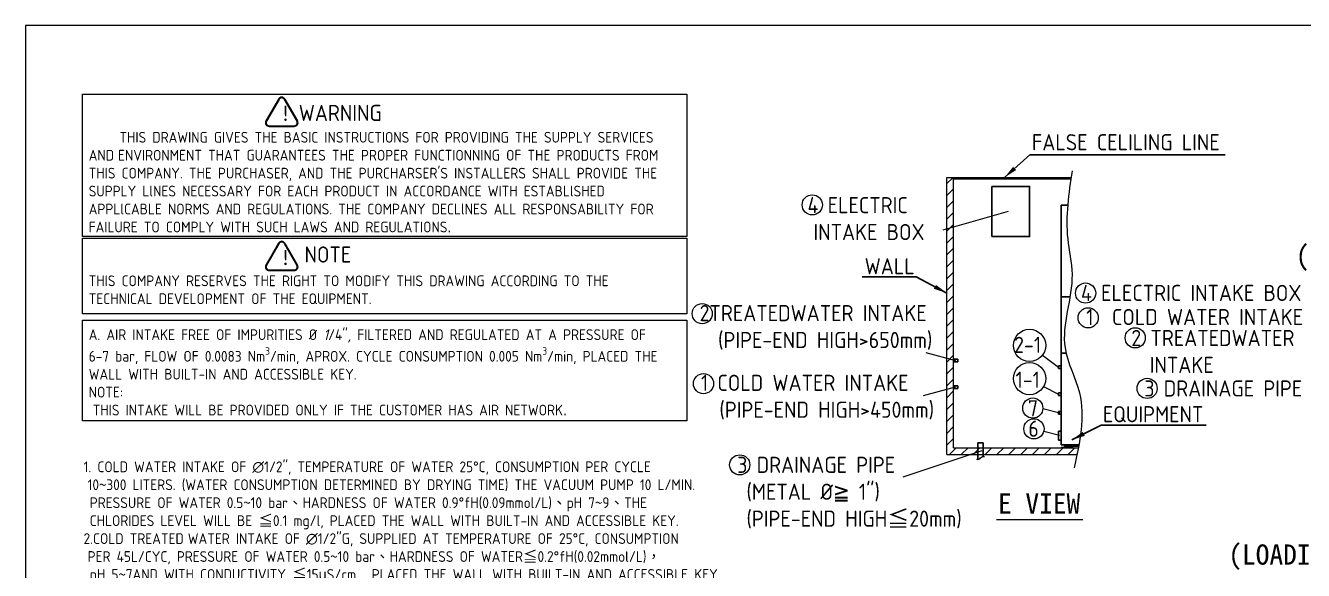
# Model space of a CAD drawing. Header units: millimetres. Extents: x -358422 to 32356, y 0 to 54379.
# Drawn here: x 0 to 9508, y 7281 to 11330 of the extents above; entities that cross this region are included whole.
import ezdxf

# ---------------------------------------------------------------- set-up
doc = ezdxf.new("R2010")
doc.units = ezdxf.units.MM
doc.header["$MEASUREMENT"] = 0
doc.linetypes.add('CENTER2', pattern=[28.575000000000003, 19.05, -3.175, 3.175, -3.175])
doc.linetypes.add('HIDDEN', pattern=[9.524999999999999, 6.35, -3.175])
doc.layers.get('0').update_dxf_attribs({"lineweight": 25})
for name, color, linetype, lineweight in [('D', 3, 'Continuous', 13), ('F', 7, 'Continuous', 15), ('H', 2, 'HIDDEN', 15), ('S', 4, 'Continuous', 15)]:
    doc.layers.add(name, color=color, linetype=linetype, lineweight=lineweight)
doc.styles.get("Standard").update_dxf_attribs({"font": 'KAIU.TTF'})
doc.styles.add('STU25', font='isocp2.shx')
doc.dimstyles.new('STU25$7', dxfattribs={"dimscale": 50, "dimtxt": 2.5, "dimasz": 2, "dimexe": 1.25, "dimexo": 0.625, "dimgap": 1, "dimtad": 0, "dimdec": 4, "dimdsep": 46, "dimtxsty": 'STU25', "dimcen": 2.5, "dimazin": 2, "dimtfac": 1, "dimtdec": 4, "dimtmove": 0, "dimatfit": 3, "dimfxl": 0, "dimtolj": 1, "dimtzin": 0, "dimarcsym": 0})

msp = doc.modelspace()

# ---------------------------------------------------------------- hatches: boundary and pattern name
at = {"layer": 'D'}
h = msp.add_hatch(color=11, dxfattribs=at)
edge = h.paths.add_edge_path(flags=16)
edge.add_line((1924.856643332434, 10781.39461537974), (2018.751525290052, 10618.76390875509))
edge.add_arc((1999.698966391989, 10607.76390878063), 22, -90, 29.99999992264833, ccw=False)
edge.add_line((1999.698966391989, 10585.76390878063), (1811.909201925082, 10585.76390878062))
edge.add_arc((1811.909201925082, 10607.76390878062), 22, 149.9999999221625, 270, ccw=False)
edge.add_line((1792.856643056599, 10618.76390880616), (1886.751525565887, 10781.39461537974))
edge.add_arc((1905.804084449224, 10770.39461537974), 22, 30.000000000423427, 149.9999999995765, ccw=False)
edge = h.paths.add_edge_path()
edge.add_line((1929.619783057013, 10784.14461537336), (2023.514665014503, 10621.5139087487))
edge.add_arc((1999.698966391989, 10607.76390878063), 27.5, -90, 29.99999992264833, ccw=False)
edge.add_line((1999.698966391989, 10580.26390878063), (1811.909201925082, 10580.26390878062))
edge.add_arc((1811.909201925082, 10607.76390878062), 27.5, 149.9999999221625, 270, ccw=False)
edge.add_line((1788.093503339445, 10621.51390881255), (1881.988385848861, 10784.14461538613))
edge.add_arc((1905.804084449224, 10770.39461537974), 27.5, 30.000000000423427, 149.9999999995765, ccw=False)
h = msp.add_hatch(color=11, dxfattribs=at)
edge = h.paths.add_edge_path(flags=16)
edge.add_line((1924.856643332434, 9710.254003959712), (2018.751525290052, 9547.623297335056))
edge.add_arc((1999.698966391989, 9536.623297360602), 22, -90, 29.99999992264833, ccw=False)
edge.add_line((1999.698966391989, 9514.623297360602), (1811.909201925082, 9514.623297360595))
edge.add_arc((1811.909201925082, 9536.623297360595), 22, 149.9999999221625, 270, ccw=False)
edge.add_line((1792.856643056599, 9547.623297386133), (1886.751525565887, 9710.254003959712))
edge.add_arc((1905.804084449224, 9699.254003959712), 22, 30.000000000423427, 149.9999999995765, ccw=False)
edge = h.paths.add_edge_path()
edge.add_line((1929.619783057013, 9713.004003953334), (2023.514665014503, 9550.373297328675))
edge.add_arc((1999.698966391989, 9536.623297360602), 27.5, -90, 29.99999992264833, ccw=False)
edge.add_line((1999.698966391989, 9509.123297360602), (1811.909201925082, 9509.123297360595))
edge.add_arc((1811.909201925082, 9536.623297360595), 27.5, 149.9999999221625, 270, ccw=False)
edge.add_line((1788.093503339445, 9550.373297392522), (1881.988385848861, 9713.0040039661))
edge.add_arc((1905.804084449224, 9699.254003959712), 27.5, 30.000000000423427, 149.9999999995765, ccw=False)
at = {"layer": 'H', "ltscale": 4}
h = msp.add_hatch(dxfattribs=at)
h.set_pattern_fill('ANSI31', color=256, scale=500, style=0)
h.set_pattern_definition([(45, (224912.0607655932, 24300.65326975126), (-44.19417382415921, 44.19417382415922), [])])
h.paths.add_polyline_path([(6904.916990599842, 8191.487057588714), (6904.916990599842, 10191.48705758871), (6904.916990599842, 10201.48705758871), (6854.916990599813, 10201.4870575887), (6854.916990599842, 8141.487057588714), (7823.193925298474, 8141.487057588714), (7833.145574338749, 8191.487057588714)])
at = {"layer": 'H'}
h = msp.add_hatch(dxfattribs=at)
h.set_pattern_fill('ANSI31', color=256, scale=100, style=0)
h.set_pattern_definition([(45, (-19426.68942525293, -2318.325342816708), (-8.838834764831843, 8.838834764831844), [])])
edge = h.paths.add_edge_path()
edge.add_spline(control_points=[(7777.610308038213, 10191.48705758871), (7778.100535998579, 10194.8203261624), (7778.592740987668, 10198.15366335296), (7779.086589595285, 10201.4870575887)], knot_values=[49.26075053821222, 49.26075053821222, 49.26075053821222, 49.26075053821222, 59.25335895256202, 59.25335895256202, 59.25335895256202, 59.25335895256202], degree=3, periodic=0)
edge.add_line((7779.086589595285, 10201.4870575887), (6904.91699059985, 10201.4870575887))
edge.add_line((6904.91699059985, 10201.4870575887), (6904.91699059985, 10191.4870575887))
edge.add_line((6904.91699059985, 10191.4870575887), (7777.610308038216, 10191.48705758871))

# ---------------------------------------------------------------- linework, layer by layer
for p, q in [((7190.281077953943, 10135.19927590567), (7190.281077953943, 9761.329650049156)), ((7704.916990599842, 9314.487057588707), (7704.916990599842, 9994.487057588707)), ((7704.916990599842, 9994.487057588707), (7752.83563332136, 9994.487057588707)), ((7704.916990599842, 9314.487057588707), (7704.916990599842, 8894.487057588707)), ((7704.916990599842, 9314.487057588707), (7770.633704645457, 9314.487057588707)), ((7704.916990599842, 8894.487057588707), (7704.916990599842, 8214.487057588707)), ((7704.916990599842, 8894.487057588707), (7741.869922007361, 8894.487057588707)), ((7704.916990599842, 8894.487057588707), (7741.869922007361, 8894.487057588707)), ((7684.916990599871, 8801.487057588714), (7684.916990599871, 8781.487057588714)), ((7704.916990599842, 8801.487057588714), (7684.916990599871, 8801.487057588714)), ((7704.916990599842, 8781.487057588714), (7684.916990599871, 8781.487057588714)), ((7704.916990599813, 8601.487057588693), (7684.916990599842, 8601.487057588693)), ((7684.916990599842, 8601.487057588693), (7684.916990599842, 8581.487057588693)), ((7704.916990599813, 8581.487057588693), (7684.916990599842, 8581.487057588693)), ((7704.916990599813, 8461.487057588714), (7684.916990599842, 8461.487057588714)), ((7684.916990599842, 8461.487057588714), (7684.916990599842, 8441.487057588714)), ((7704.916990599813, 8441.487057588714), (7684.916990599842, 8441.487057588714)), ((7684.916990599901, 8314.987057588714), (7684.916990599871, 8247.987057588714)), ((7704.916990599842, 8314.987057588714), (7684.916990599901, 8314.987057588714)), ((7704.916990599842, 8247.987057588714), (7684.916990599871, 8247.987057588714)), ((7704.916990599842, 8214.487057588707), (7837.397338035764, 8214.487057588707)), ((7729.916990599842, 8204.487057588714), (7729.916990599842, 8214.487057588707)), ((7729.916990599842, 8204.487057588714), (7835.577883904436, 8204.487057588714)), ((7769.916990599842, 8204.487057588714), (7769.916990599842, 8214.487057588707))]:
    msp.add_line(p, q)
at = {"linetype": 'Continuous'}
for p, q in [((6937.292039805776, 8851.487057588714), (6904.916990599842, 8851.487057588714)), ((6937.292039805776, 8831.487057588714), (6937.292039805776, 8851.487057588714)), ((6937.292039805776, 8831.487057588714), (6904.916990599842, 8831.487057588714)), ((6937.292039805776, 8651.487057588714), (6904.916990599842, 8651.487057588714)), ((6937.292039805776, 8631.487057588714), (6904.916990599842, 8631.487057588714)), ((6937.292039805776, 8631.487057588714), (6937.292039805776, 8651.487057588714)), ((7124.916990599842, 8228.604393092148), (7084.916990599842, 8228.604393092148)), ((7084.916990599842, 8228.604393092148), (7084.916990599842, 8105.34744220808)), ((7124.916990599842, 8228.604393092148), (7124.916990599842, 8127.180627239184)), ((7794.416990599842, 8194.487057588714), (7705.416990599842, 8194.487057588714)), ((7705.416990599842, 8194.487057588714), (7705.416990599842, 8191.487057588714)), ((7705.416990599842, 8191.487057588714), (7794.416990599842, 8191.487057588714)), ((7763.196046791229, 8204.487057588714), (7736.637934408485, 8204.487057588714)), ((7736.637934408485, 8204.487057588714), (7736.637934408485, 8194.487057588714)), ((7743.277462504178, 8204.487057588714), (7743.277462504178, 8194.487057588714)), ((7756.556518695535, 8204.487057588714), (7756.556518695535, 8194.487057588714)), ((7763.196046791229, 8194.487057588714), (7763.196046791229, 8204.487057588714)), ((7794.416990599842, 8191.487057588714), (7794.416990599842, 8194.487057588714))]:
    msp.add_line(p, q, dxfattribs=at)
at = {"linetype": 'CENTER2'}
for p, q in [((7736.637934408485, 8197.767741636479), (7733.357250360728, 8194.487057588714)), ((7763.196046791229, 8197.767741636479), (7766.476730838986, 8194.487057588714))]:
    msp.add_line(p, q, dxfattribs=at)
at = {"linetype": 'Continuous'}
msp.add_lwpolyline([(7190.281077953943, 10135.19927590567), (7470.487689370799, 10135.19927590567), (7470.487689370799, 9761.329650049156), (7190.281077953943, 9761.329650049156)], dxfattribs=at)
at = {"layer": 'D', "color": 11}
for p, q in [((1881.988385848861, 10784.14461538613), (1788.093503339445, 10621.51390881255)), ((1886.751525565887, 10781.39461537974), (1792.856643056599, 10618.76390880616)), ((1924.856643332434, 10781.39461537974), (2018.751525290052, 10618.76390875509)), ((1929.619783057013, 10784.14461537336), (2023.514665014503, 10621.5139087487)), ((1811.909201925082, 10585.76390878062), (1999.698966391989, 10585.76390878063)), ((1811.909201925082, 10580.26390878062), (1999.698966391989, 10580.26390878063)), ((1881.988385848861, 9713.0040039661), (1788.093503339445, 9550.373297392522)), ((1886.751525565887, 9710.254003959712), (1792.856643056599, 9547.623297386133)), ((1924.856643332434, 9710.254003959712), (2018.751525290052, 9547.623297335056)), ((1929.619783057013, 9713.004003953334), (2023.514665014503, 9550.373297328675)), ((1811.909201925082, 9514.623297360595), (1999.698966391989, 9514.623297360602)), ((1811.909201925082, 9509.123297360595), (1999.698966391989, 9509.123297360602))]:
    msp.add_line(p, q, dxfattribs=at)
at = {"layer": 'D'}
for p, q in [((7311.03748529336, 9947.220163234266), (6824.040613454054, 9808.315542310349)), ((6698.927975526443, 8900.430681080368), (6919.455986725272, 8841.487057588714)), ((7565.851131790638, 8880.935519504075), (7684.916990599871, 8791.487057588714)), ((6916.722887779368, 8641.487057588714), (6678.485454854832, 8577.174177600122)), ((7574.562455838124, 8647.581714199508), (7684.916990599842, 8591.487057588693)), ((7568.859942619667, 8484.55134836506), (7695.30733645361, 8451.354944099607)), ((7575.523045235892, 8315.131125237845), (7692.908182047635, 8286.884892717128)), ((7114.29155950564, 8169.013753098468), (6527.648885573406, 7974.360745354919)), ((7223.179680331239, 7658.182327535822), (7865.198723329864, 7658.182327535822))]:
    msp.add_line(p, q, dxfattribs=at)
at = {"layer": 'D', "color": 11}
for points in [[(423.3127207527141, 10821.28137960082), (4920.363126996395, 10821.28137960082), (4920.363126996395, 9763.58532790884), (423.3127207527141, 9763.58532790884)], [(423.3127207525977, 9749.959265845384), (4920.363126996395, 9749.959265845384), (4920.363126996512, 9186.922172022147), (423.3127207527141, 9186.922172022147)], [(423.3127207525977, 9140.57599536761), (4920.363126996395, 9140.57599536761), (4920.363126996395, 8392.707147158624), (423.3127207527141, 8392.707147158624)]]:
    msp.add_lwpolyline(points, close=True, dxfattribs=at)
at = {"layer": 'D'}
for centre, radius in [((5853.359505061089, 9997.212623138785), 75), ((7886.842049098912, 9341.857274126425), 75), ((5034.632445146377, 9189.145081957333), 75), ((7905.916903571855, 9158.071863241192), 75), ((7469.908819039447, 8953.012371710265), 120), ((8256.029200392211, 9008.954324380586), 75), ((7469.908819039447, 8706.298119954718), 120), ((5044.254550371734, 8668.461080808145), 75), ((8344.356195273958, 8633.683417494934), 75), ((7493.908069141311, 8487.23773294004), 75), ((7502.604413735658, 8332.677440524349), 75), ((5313.448519753903, 8064.903363942991), 75)]:
    msp.add_circle(centre, radius, dxfattribs=at)
at = {"layer": 'D', "color": 11}
for centre, radius, start, end in [((1905.804084449224, 10770.39461537974), 27.5, 30.00000000042346, 149.9999999995765), ((1905.804084449224, 10770.39461537974), 22, 30.00000000042346, 149.9999999995765), ((1811.909201925082, 10607.76390878062), 27.5, 149.9999999221624, 270), ((1811.909201925082, 10607.76390878062), 22, 149.9999999221624, 270), ((1999.698966391989, 10607.76390878063), 27.5, 270, 29.99999992264831), ((1999.698966391989, 10607.76390878063), 22, 270, 29.99999992264831), ((1905.804084449224, 9699.254003959712), 27.5, 30.00000000042346, 149.9999999995765), ((1905.804084449224, 9699.254003959712), 22, 30.00000000042346, 149.9999999995765), ((1811.909201925082, 9536.623297360595), 27.5, 149.9999999221624, 270), ((1811.909201925082, 9536.623297360595), 22, 149.9999999221624, 270), ((1999.698966391989, 9536.623297360602), 27.5, 270, 29.99999992264831), ((1999.698966391989, 9536.623297360602), 22, 270, 29.99999992264831)]:
    msp.add_arc(centre, radius, start, end, dxfattribs=at)
at = {"layer": 'D'}
msp.add_spline([(7074.253359034235, 8106.487391835664), (7092.582082954541, 8106.487391835664), (7118.987791388834, 8126.356519052384), (7134.209961375673, 8126.356519052384)], degree=3, dxfattribs=at)
at = {"layer": 'F', "color": 6}
msp.add_lwpolyline([(0, 11330), (0, 0), (16115, 0), (16115, 11330)], close=True, dxfattribs=at)
at = {"layer": 'S', "linetype": 'Continuous'}
for p, q in [((6854.916990599842, 8141.487057588714), (6854.916990599813, 10201.4870575887)), ((6904.916990599842, 8191.487057588714), (6904.916990599846, 10201.4870575887)), ((6904.916990599842, 8191.487057588714), (7833.145574338749, 8191.487057588714)), ((6854.916990599842, 8141.487057588714), (7823.193925298474, 8141.487057588714))]:
    msp.add_line(p, q, dxfattribs=at)
at = {"layer": 'S'}
for p, q in [((6854.916990599813, 10201.4870575887), (7779.086589595296, 10201.4870575887)), ((6904.916990599842, 10191.48705758871), (7777.610308038216, 10191.48705758871))]:
    msp.add_line(p, q, dxfattribs=at)
msp.add_spline([(7786.470080893298, 10250.78791989999), (7753.498984631515, 9745.949972873004), (7785.86097664143, 9480.652230885218), (7734.081929578402, 8933.880008693279), (7840.876292981891, 8600.640142679975), (7801.994671062173, 8043.302287039409)], degree=3, dxfattribs=at)

# ---------------------------------------------------------------- texts
at = {"layer": 'D', "style": 'STU25'}
for s, p in [('2-1', (7354.774491490294, 8897.15052923089)), ('1-1', (7365.345666696288, 8637.999690702589)), ('7', (7457.987433196395, 8425.76813098904)), ('6', (7460.84010037293, 8274.047690266496))]:
    msp.add_text(s, height=120, dxfattribs=at).set_placement(p)
at = {"layer": 'D', "color": 11, "attachment_point": 1, "style": 'STU25'}
for s, insert, char_height in [('{\\f標楷體|b0|i0|c136|p65;!}', (1896.662337416696, 10732.1918679137), 110), ('WARNING', (2032.521704838073, 10740.82586987608), 120), ('\\A1;\\P     THIS DRAWING GIVES THE BASIC INSTRUCTIONS FOR PROVIDING THE SUPPLY SERVICES \\PAND{\\f????|b0|i0|c0|p54; }ENVIRONMENT THAT GUARANTEES THE PROPER FUNCTIONNING OF THE PRODUCTS FROM \\PTHIS COMPANY. THE PURCHASER, AND THE PURCHARSER\'S INSTALLERS SHALL PROVIDE THE \\PSUPPLY LlNES NECESSARY FOR EACH PRODUCT IN ACCORDANCE WITH ESTABLlSHED \\PAPPLlCABLE NORMS AND REGULATIONS. THE COMPANY DECLlNES ALL RESPONSABILlTY FOR \\PFAILURE TO COMPLY WITH SUCH LAWS AND REGULATIONS{\\f????|b0|i0|c0|p54;.\\P\\P\\P}THIS COMPANY RESERVES THE RIGHT TO MODIFY THIS DRAWING ACCORDING TO THE \\PTECHNICAL DEVELOPMENT OF THE EQUIPMENT.\\P\\PA. AIR INTAKE FREE OF IMPURITIES %%C {\\fISOCP2|b0|i1|c0|p2;1}/4"{\\fISOCP2|b0|i1|c0|p2;, }FILTERED AND REGULATED AT A PRESSURE OF \\P6-7 bar, FLOW OF 0.0083 Nm{\\H0.7x;\\S3^ ;}/min, APROX. CYCLE CONSUMPTION 0.005 Nm{\\H0.7x;\\S3^ ;}/min, PLACED THE \\PWALL WITH BUILT-IN AND ACCESSIBLE KEY.\\PNOTE:\\P{\\f????|b0|i0|c0|p54; }THIS INTAKE WILL BE PROVIDED ONLY IF THE CUSTOMER HAS AIR NETWORK{\\fArial|b0|i0|c0|p34;.}', (470.0914601837721, 10673.21877006676), 80), ('{\\C3;4 ELECTRIC \\P\\f????|b0|i0|c0|p54; \\Fisocp2.shx;INTAKE BOX}', (5817.893735627731, 10055.45988266177), 120), ('{\\f標楷體|b0|i0|c136|p65;!}', (1896.662337416696, 9661.05125649368), 110), ('NOTE', (2075.470032280587, 9688.367367275758), 120), ('{\\C3;4 ELECTRIC INTAKE BOX}', (7852.472778282536, 9402.860588945034), 120), ('{\\C3;2TREATEDWATER INTAKE\\P  (PIPE-END HIGH>650mm)}', (5014.901873381361, 9253.085990471092), 120), ('{\\C3;1  COLD WATER INTAKE}', (7891.564605238367, 9223.837415066017), 120), ('{\\C3;2 TREATEDWATER \\P  INTAKE}', (8226.937759366861, 9068.169769959466), 120), ('{\\C3;1 COLD WATER INTAKE\\P  (PIPE-END HIGH>450mm)}', (5024.974829645726, 8734.921657903593), 120), ('{\\C3;3 DRAINAGE PIPE}', (8323.767070003392, 8693.127348675414), 120), ('1. COLD WATER INTAKE OF ∅1/2", TEMPERATURE OF WATER 25°C, CONSUMPTION PER CYCLE \\P{\\F????; }10{\\f標楷體|b0|i0|c136|p65;~}300 LITERS. (WATER CONSUMPTION DETERMINED BY DRYING TIME) THE VACUUM PUMP 10 L/MIN. \\P PRESSURE OF WATER 0.5{\\f標楷體|b0|i0|c136|p65;~}10 bar{\\f標楷體|b0|i0|c136|p65;、}HARDNESS OF WATER 0.9°fH(0.09mmol/L){\\f標楷體|b0|i0|c136|p65;、}pH 7{\\f標楷體|b0|i0|c136|p65;~}9{\\f標楷體|b0|i0|c136|p65;、}THE \\P CHLORIDES LEVEL WILL BE {\\f標楷體|b0|i0|c136|p65;≦}0.1 mg/l, PLACED THE WALL WITH BUILT-IN AND ACCESSIBLE KEY.\\P2.COLD TREATED{\\F???; }WATER INTAKE OF ∅1/2"G, SUPPLIED AT TEMPERATURE OF 25°C, CONSUMPTION \\P{\\F????; }PER 45L/CYC, PRESSURE OF WATER 0.5{\\f細明體|b0|i0|c136|p49;~}10 bar{\\f標楷體|b0|i0|c136|p65;、}HARDNESS OF WATER{\\f標楷體|b0|i0|c136|p65;≦}0.2°fH(0.02mmol/L){\\f標楷體|b0|i0|c136|p65;，}\\P pH 5{\\f細明體|b0|i0|c136|p49;~}7AND WITH CONDUCTIVITY {\\f標楷體|b0|i0|c136|p65;≦}15{\\f新細明體|b0|i0|c136|p16;μ}S/cm , PLACED THE WALL WITH BUILT-IN AND ACCESSIBLE KEY.\\P\\PNOTE:\\P EACH TIME THE STEAM GENERATOR IS EMPTIED FOR CLEANING OR MAINTENANCE, A FURTHER 15 \\P LITER OF WATER ARE NEEDED TO FILL IT UP AGAIN.\\P3. DRAINAGE PIPE ∅{\\f標楷體|b0|i0|c136|p65;≧}1" METALLIC PIPE, CORROSION RESISTANCE 2"G. AND A TEMPERATURE OF \\P{\\F???; }100°C ABOVE.\\P4.ELECTRIC INTAKE,15kWx2,WIRE 4 m{\\F???; }LONG. (GENERAL POWER SUPPLY TO THE STERILIZER).\\P\\P\\P\\PNOTE:POWER INPUT MUST BE INSTALLED ACCORDING TO LOCAL APPLICABLE NORMS.\\P{\\A1;NOTE: ONCE THERE EXISTS REVERSING OF FAN BLADES THAT WILL CAUSED NO VACUUM VALUE, }\\P{\\A1;TURN OFF THE MAIN POWER AND THEN SWITCH ANY TWO LINES OF THE THREE-PHASES EXCEPT GROUND LINE. }\\P{\\A1;YOU MAY HAVE TO REPEAT THIS SWITCHING STEPS FOR TWO TIMES TO MATCH }\\P{\\A1;WITH THE CORRECT ROTATING DIRECTION AS SHOWN ON THE PUMP. }\\P{\\A1;5. CEILING MOUNTED AIR EXTRACTION WITH GRILLE DRAW 200 Kcal/h (LOADING / UNLOADING AREA).}\\P{\\A1;5-1 CEILING MOUNTED AIR EXTRACTION WITH GRILLE DRAW 400 Kcal/h (STERILIZE AREA).}\\P{\\A1;5-2. CEILING MOUNTED AIR EXTRACTION WITH GRILLE DRAW 200 Kcal/h (UNLOADING AREA).}\\P{\\A1;}\\P{\\A1;NOTE:(UNLOADING AREA)VENTILATE SHALL INDIVIDUAL INSTALL,CANNOT CONNECT WITH OTHER AREA.}\\P{\\A1;}\\P{\\A1;6. A CHECK VALVE SHALL BE FITTED AS INDICATED IN THE DRAWING (7)AND(6) .}\\P{\\A1;}\\P{\\A1;B. THE EQUIPMENT SHALL BE ADJUST TO A ANGLE OF 1°}{\\A1;\\f標楷體|b0|i0|c136|p65;~}{\\A1;2° WITH REAR SITE HIGHER THAN FRONT }\\P{\\A1; SITE FOR THE PROPER OPERATION OF DRY AND DRAINAGE.}', (431.9100702483411, 8090.623722602169), 80), ('{\\C3;3 DRAINAGE PIPE \\P (METAL %%C\\f新細明體|b0|i0|c136|p18;≧\\Fisocp2.shx; 1")\\P (PIPE-END HIGH\\f標楷體|b0|i0|c136|p65;≦\\Fisocp2.shx;20mm)}', (5294.875800199865, 8125.362526239762), 120)]:
    msp.add_mtext(s, dxfattribs=dict(at, insert=insert, char_height=char_height))
at = {"layer": 'D', "color": 11, "attachment_point": 1}
for s, insert, char_height in [('{\\Fisocp2.shx;\\C3;FALSE CELILING LINE}', (7487.276323241109, 10523.09490072246), 120), ('{\\C3;(UNLOADING AREA)}', (9449.58555093185, 9696.524840960112), 150), ('{\\Fisocp2.shx;\\C3;WALL}', (6243.00340846114, 9601.589121159566), 120), ('{\\Fisocp2.shx;\\C3;EQUIPMENT}', (8015.147124547453, 8501.538307405914), 120), ('E VIEW', (7234.79199543604, 7853.330537057169), 150), ('{\\C3;(LOADING AREA)}', (8948.539832914452, 7473.613278571236), 150)]:
    msp.add_mtext(s, dxfattribs=dict(at, insert=insert, char_height=char_height))

# ---------------------------------------------------------------- leaders
at = {"layer": 'D'}
for points in [[(7284.434399695034, 10201.4870575887), (7471.062281036211, 10369.54374210396), (8924.985281048823, 10369.54374210396)], [(6854.916990599824, 9341.51082955231), (6625.727734989541, 9461.639345439151), (6223.601668378946, 9461.639345439151)], [(7783.854642924052, 8250.758017136657), (8002.518563481484, 8361.242701181607), (8783.90327398335, 8361.242701181607)]]:
    msp.add_leader(points, dimstyle='STU25$7', override={"dimgap": 1, "dimtad": 0}, dxfattribs=at)

doc.saveas('drawing.dxf')
